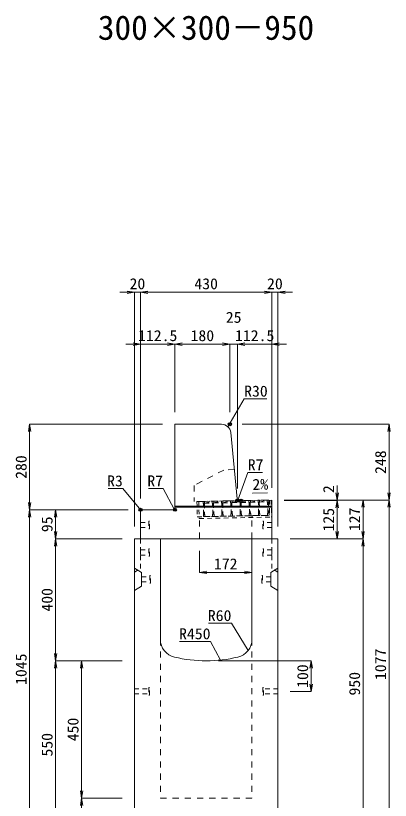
# Model space of a CAD drawing. Units: millimetres at full size; some dimension numbers follow another scale. Extents: x -18734 to 51600, y -18820 to 17820.
# Drawn here: x 6276 to 7503, y 10243 to 12814 of the extents above; entities that cross this region are included whole.
import ezdxf
from ezdxf.enums import TextEntityAlignment as Align

# ---------------------------------------------------------------- set-up
doc = ezdxf.new("R2010")
doc.units = ezdxf.units.MM
doc.header["$LTSCALE"] = 20
doc.header["$PDMODE"] = 32
doc.header["$PDSIZE"] = 10
doc.linetypes.add('USER1', pattern=[2, 1, -1])
doc.linetypes.add('USER2', pattern=[1.35, 0.75, -0.6])
for name, color, linetype, lineweight in [('インサート', 3, 'USER2', 9), ('グレーチング', 7, 'USER2', 5), ('受枠', 3, 'USER2', 9), ('寸法線', 7, 'Continuous', 13), ('引出線', 4, 'Continuous', 13), ('本体', 2, 'Continuous', 13), ('目地', 132, 'Continuous', 5)]:
    doc.layers.add(name, color=color, linetype=linetype, lineweight=lineweight)
doc.layers.add('作業エリア', color=11, linetype='Continuous')
doc.layers.add('文字', color=7, linetype='Continuous')
doc.styles.add('ＭＳ 明朝', font='')
doc.styles.get('ＭＳ 明朝').set_extended_font_data('MS Mincho')

# ---------------------------------------------------------------- blocks, each defined once
blk = doc.blocks.new('open_arrow')
at = {"color": 0, "linetype": 'Continuous', "lineweight": -2}
blk.add_lwpolyline([(7.5, 1.25), (0, 0), (7.5, -1.25)], dxfattribs=at)

msp = doc.modelspace()

# ---------------------------------------------------------------- linework, layer by layer
at = {"layer": 'インサート'}
for p, q in [((6685, 11153.5), (6712, 11153.5)), ((6685, 11153.5), (6685, 11136.5)), ((6685, 11136.5), (6712, 11136.5)), ((6715, 11157.5), (6712, 11157.5)), ((6712, 11157.5), (6712, 11132.5)), ((6715, 11132.5), (6715, 11157.5)), ((7085, 11157.5), (7088, 11157.5)), ((7085, 11132.5), (7085, 11157.5)), ((7088, 11157.5), (7088, 11132.5)), ((7115, 11153.5), (7088, 11153.5)), ((7115, 11136.5), (7088, 11136.5)), ((7115, 11153.5), (7115, 11136.5)), ((6712, 11132.5), (6715, 11132.5)), ((7088, 11132.5), (7085, 11132.5)), ((6685, 11063.5), (6712, 11063.5)), ((6685, 11063.5), (6685, 11046.5)), ((6715, 11067.5), (6712, 11067.5)), ((6712, 11067.5), (6712, 11042.5)), ((6715, 11042.5), (6715, 11067.5)), ((7085, 11067.5), (7088, 11067.5)), ((7085, 11042.5), (7085, 11067.5)), ((7088, 11067.5), (7088, 11042.5)), ((7115, 11063.5), (7088, 11063.5)), ((7115, 11063.5), (7115, 11046.5)), ((6685, 11046.5), (6712, 11046.5)), ((6712, 11042.5), (6715, 11042.5)), ((7088, 11042.5), (7085, 11042.5)), ((7115, 11046.5), (7088, 11046.5)), ((6718.2, 10979.5), (6715.2, 10979.5)), ((6715.2, 10979.5), (6715.2, 10954.5)), ((6718.2, 10954.5), (6718.2, 10979.5)), ((7081.8, 10979.5), (7084.8, 10979.5)), ((7081.8, 10954.5), (7081.8, 10979.5)), ((7084.8, 10979.5), (7084.8, 10954.5)), ((6688.2, 10975.5), (6715.2, 10975.5)), ((6688.2, 10975.5), (6688.2, 10958.5)), ((6688.2, 10958.5), (6715.2, 10958.5)), ((6715.2, 10954.5), (6718.2, 10954.5)), ((7084.8, 10954.5), (7081.8, 10954.5)), ((7111.8, 10975.5), (7084.8, 10975.5)), ((7111.8, 10958.5), (7084.8, 10958.5)), ((7111.8, 10975.5), (7111.8, 10958.5)), ((6665, 10608.5), (6712, 10608.5)), ((6665, 10608.5), (6665, 10591.5)), ((6715, 10612.5), (6712, 10612.5)), ((6712, 10612.5), (6712, 10587.5)), ((6715, 10587.5), (6715, 10612.5)), ((7088, 10612.5), (7085, 10612.5)), ((7085, 10612.5), (7085, 10587.5)), ((7088, 10587.5), (7088, 10612.5)), ((7135, 10608.5), (7088, 10608.5)), ((7135, 10591.5), (7135, 10608.5)), ((6665, 10591.5), (6712, 10591.5)), ((6712, 10587.5), (6715, 10587.5)), ((7085, 10587.5), (7088, 10587.5)), ((7135, 10591.5), (7088, 10591.5))]:
    msp.add_line(p, q, dxfattribs=at)
at = {"layer": 'グレーチング'}
for p, q in [((6889.92, 11222.5), (7104.88, 11226.8)), ((6895.04, 11216.6), (6919.92, 11223.1)), ((6895.04, 11216.6), (6920.04, 11217.1)), ((6925.04, 11217.2), (6949.91, 11223.7)), ((6925.04, 11217.2), (6950.03, 11217.7)), ((6955.03, 11217.8), (6979.91, 11224.3)), ((6955.03, 11217.8), (6980.03, 11218.3)), ((6985.03, 11218.4), (7009.9, 11224.9)), ((6985.03, 11218.4), (7010.02, 11218.9)), ((7015.02, 11219), (7039.89, 11225.5)), ((7015.02, 11219), (7040.01, 11219.5)), ((7045.01, 11219.6), (7069.89, 11226.1)), ((7045.01, 11219.6), (7070.01, 11220.1)), ((7075.01, 11220.2), (7099.88, 11226.7)), ((7075.01, 11220.2), (7100, 11220.7)), ((6890.92, 11172.51), (7105.88, 11176.81))]:
    msp.add_line(p, q, dxfattribs=at)
for points in [[(6889.92, 11222.5), (6894.92, 11222.6), (6895.04, 11216.6), (6894.06, 11215.58), (6894.78, 11179.59), (6895.8, 11178.61), (6895.92, 11172.61), (6890.92, 11172.51), (6890.8, 11178.51), (6891.78, 11179.53), (6891.06, 11215.52), (6890.04, 11216.5)], [(6919.92, 11223.1), (6924.92, 11223.2), (6925.04, 11217.2), (6924.06, 11216.18), (6924.78, 11180.19), (6925.8, 11179.21), (6925.92, 11173.21), (6920.92, 11173.11), (6920.8, 11179.11), (6921.78, 11180.13), (6921.06, 11216.12), (6920.04, 11217.1)], [(6949.91, 11223.7), (6954.91, 11223.8), (6955.03, 11217.8), (6954.05, 11216.78), (6954.77, 11180.79), (6955.79, 11179.81), (6955.91, 11173.81), (6950.91, 11173.71), (6950.79, 11179.71), (6951.77, 11180.73), (6951.05, 11216.72), (6950.03, 11217.7)], [(6979.91, 11224.3), (6984.91, 11224.4), (6985.03, 11218.4), (6984.05, 11217.38), (6984.77, 11181.39), (6985.79, 11180.41), (6985.91, 11174.41), (6980.91, 11174.31), (6980.79, 11180.31), (6981.77, 11181.33), (6981.05, 11217.32), (6980.03, 11218.3)], [(7009.9, 11224.9), (7014.9, 11225), (7015.02, 11219), (7014.04, 11217.98), (7014.76, 11181.99), (7015.78, 11181.01), (7015.9, 11175.01), (7010.9, 11174.91), (7010.78, 11180.91), (7011.76, 11181.93), (7011.04, 11217.92), (7010.02, 11218.9)], [(7039.89, 11225.5), (7044.89, 11225.6), (7045.01, 11219.6), (7044.03, 11218.58), (7044.75, 11182.59), (7045.77, 11181.61), (7045.89, 11175.61), (7040.89, 11175.51), (7040.77, 11181.51), (7041.75, 11182.53), (7041.03, 11218.52), (7040.01, 11219.5)], [(7069.89, 11226.1), (7074.89, 11226.2), (7075.01, 11220.2), (7074.03, 11219.18), (7074.75, 11183.19), (7075.77, 11182.21), (7075.89, 11176.21), (7070.89, 11176.11), (7070.77, 11182.11), (7071.75, 11183.13), (7071.03, 11219.12), (7070.01, 11220.1)], [(7099.88, 11226.7), (7104.88, 11226.8), (7105, 11220.8), (7104.02, 11219.78), (7104.74, 11183.79), (7105.76, 11182.81), (7105.88, 11176.81), (7100.88, 11176.71), (7100.76, 11182.71), (7101.74, 11183.73), (7101.02, 11219.72), (7100, 11220.7)]]:
    msp.add_lwpolyline(points, close=True, dxfattribs=at)
at = {"layer": '作業エリア'}
for p in [(6977.5, 11475), (7002.5, 11225), (7015, 11225), (6685, 11195), (6797.5, 11195)]:
    msp.add_point(p, dxfattribs=at)
at = {"layer": '受枠'}
for p, q in [((6869.93, 11222.1), (7112.88, 11226.96)), ((6869.93, 11222.1), (6870.93, 11172.11)), ((6875.93, 11222.22), (6877.05, 11166.23)), ((7106.88, 11226.84), (7107.88, 11176.85)), ((7112.88, 11226.96), (7114, 11170.97)), ((6870.93, 11172.11), (7107.88, 11176.85)), ((6877.05, 11166.23), (7114, 11170.97)), ((7050.89, 11175.71), (7051.01, 11169.71))]:
    msp.add_line(p, q, dxfattribs=at)
at = {"layer": '寸法線'}
for p, q in [((6733, 11907.69), (6617, 11907.69)), ((6665, 11140), (6665, 11907.69)), ((6685, 11907.69), (7115, 11907.69)), ((6685, 11232), (6685, 11907.69)), ((6685, 11232), (6685, 11907.69)), ((7067, 11907.69), (7183, 11907.69)), ((7115, 11267), (7115, 11907.69)), ((7115, 11267), (7115, 11907.69)), ((7135, 11140), (7135, 11907.69)), ((6637, 11737.69), (6797.5, 11737.69)), ((6685, 11232), (6685, 11737.69)), ((6797.5, 11737.69), (6977.5, 11737.69)), ((6797.5, 11515), (6797.5, 11737.69)), ((6797.5, 11515), (6797.5, 11737.69)), ((6929.5, 11737.69), (7050.5, 11737.69)), ((6977.5, 11515), (6977.5, 11737.69)), ((6977.5, 11515), (6977.5, 11737.69)), ((7002.5, 11265), (7002.5, 11737.69)), ((7002.5, 11737.69), (7163, 11737.69)), ((7002.5, 11265), (7002.5, 11737.69)), ((7115, 11267), (7115, 11737.69)), ((6322.06, 11195), (6322.06, 11475)), ((6757.5, 11475), (6322.06, 11475)), ((7017.5, 11475), (7498.78, 11475)), ((7498.78, 11227), (7498.78, 11475)), ((7328.78, 11177), (7328.78, 11275)), ((7155, 11227), (7498.78, 11227)), ((7155, 11227), (7413.78, 11227)), ((7155, 11227), (7328.78, 11227)), ((7155, 11227), (7498.78, 11227)), ((7155, 11225), (7328.78, 11225)), ((7155, 11225), (7328.78, 11225)), ((7328.78, 11100), (7328.78, 11225)), ((7413.78, 11100), (7413.78, 11227)), ((7498.78, 11227), (7498.78, 10150)), ((6322.06, 10150), (6322.06, 11195)), ((6645, 11195), (6322.06, 11195)), ((6645, 11195), (6322.06, 11195)), ((6407.06, 11100), (6407.06, 11195)), ((6645, 11195), (6407.06, 11195)), ((6407.06, 11100), (6407.06, 10700)), ((6625, 11100), (6407.06, 11100)), ((6625, 11100), (6407.06, 11100)), ((7175, 11100), (7413.78, 11100)), ((7175, 11100), (7413.78, 11100)), ((7175, 11100), (7328.78, 11100)), ((7413.78, 11100), (7413.78, 10150)), ((6878, 11060), (6878, 10989.77)), ((6878, 10989.77), (7050, 10989.77)), ((6625, 10700), (6407.06, 10700)), ((6407.06, 10150), (6407.06, 10700)), ((6625, 10700), (6407.06, 10700)), ((6492.06, 10700), (6492.06, 10250)), ((6625, 10700), (6492.06, 10700)), ((6940, 10700), (7243.78, 10700)), ((7243.78, 10700), (7243.78, 10600)), ((7175, 10600), (7243.78, 10600)), ((6625, 10250), (6492.06, 10250)), ((6492.06, 10250), (6492.06, 10150)), ((6625, 10250), (6492.06, 10250))]:
    msp.add_line(p, q, dxfattribs=at)
at = {"layer": '引出線'}
for points in [[(6970.48, 11467.24), (7024.33, 11558.64), (7099, 11558.64)], [(7004.14, 11226.81), (7036.08, 11317.58), (7084.01, 11317.58)], [(6685.88, 11194.12), (6627.15, 11264.49), (6579.43, 11264.49)], [(6795.45, 11197.05), (6758.75, 11264.49), (6710.82, 11264.49)], [(7052.12, 11249.12), (7100.83, 11250.1), (7052.08, 11249.12)], [(7037.07, 10733.32), (6982.66, 10823.21), (6907.98, 10823.21)], [(6946.44, 10702.4), (6914.22, 10763.55), (6813.21, 10763.55)]]:
    msp.add_lwpolyline(points, dxfattribs=at)
at = {"layer": '本体'}
for p, q in [((6797.5, 11475), (6797.5, 11202)), ((6797.5, 11475), (6950.35, 11475)), ((6980.2, 11447.99), (7001.87, 11231.3)), ((7015, 11225), (7008.83, 11225)), ((7115, 11227), (7015, 11225)), ((7115, 11227), (7115, 11100)), ((6685, 11192), (6685, 11100)), ((6790.5, 11195), (6688, 11195)), ((6665, 11100), (6665, 10150)), ((6665, 11100), (6750, 11100)), ((6685, 11100), (7115, 11100)), ((6750, 11100), (6750, 10770.53)), ((7050, 11100), (7135, 11100)), ((7050, 11100), (7050, 10770.53)), ((7135, 11100), (7135, 10150))]:
    msp.add_line(p, q, dxfattribs=at)
at = {"layer": '本体', "linetype": 'USER1'}
for p, q in [((6957.5, 11325), (6860.5, 11275)), ((6992.2, 11328), (6957.5, 11325)), ((6860.5, 11275), (6860.5, 11221.91)), ((7015, 11225), (6860.5, 11221.91)), ((6878, 11100), (6878, 11172.25)), ((7050, 11100), (7050, 11175.69))]:
    msp.add_line(p, q, dxfattribs=at)
at = {"layer": '本体', "linetype": 'USER2', "lineweight": 9}
for p, q in [((6685, 11003), (6685, 11100)), ((7115, 11003), (7115, 11100)), ((6665, 10990.5), (6685, 11003)), ((7135, 10990.5), (7115, 11003))]:
    msp.add_line(p, q, dxfattribs=at)
at = {"layer": '本体', "lineweight": 9}
for p, q in [((6665, 11004), (6688.2, 10989.5)), ((6688.2, 10989.5), (6688.2, 10944.5)), ((7134.58, 11003.74), (7111.8, 10989.5)), ((7111.8, 10989.5), (7111.8, 10944.5)), ((6688.2, 10944.5), (6665, 10930)), ((7111.8, 10944.5), (7135, 10930))]:
    msp.add_line(p, q, dxfattribs=at)
at = {"layer": '本体', "linetype": 'USER1', "lineweight": 15}
for p, q in [((6750, 10770.53), (6750, 10250)), ((7050, 10770.53), (7050, 10250)), ((6750, 10250), (7050, 10250))]:
    msp.add_line(p, q, dxfattribs=at)
at = {"layer": '本体'}
for centre, radius, start, end in [((6950.35, 11445), 30, 5.71059, 90), ((7008.83, 11232), 7, 185.71059, 270), ((6688, 11192), 3, 90, 180), ((6790.5, 11202), 7, 270, 0), ((6810, 10770.53), 60, 180, 256.65764), ((6990, 10770.53), 60, 283.34236, 0), ((6900, 11150), 450, 256.65764, 283.34236)]:
    msp.add_arc(centre, radius, start, end, dxfattribs=at)
at = {"layer": '目地'}
for p, q in [((7115, 11207), (6797.5, 11207)), ((7115, 11203), (6797.5, 11203))]:
    msp.add_line(p, q, dxfattribs=at)

# ---------------------------------------------------------------- block references
at = {"layer": '寸法線', "xscale": 3.2, "yscale": 3.2}
for p, rotation in [((6665, 11907.69), 180), ((7115, 11907.69), 180), ((7115, 11907.69), 180), ((6685, 11737.69), 180), ((6797.5, 11737.69), 180), ((6977.5, 11737.69), 180), ((6977.5, 11737.69), 180), ((6322.06, 11475), 270), ((7498.78, 11475), 270), ((7328.78, 11227), 90), ((7498.78, 11227), 90), ((6322.06, 11195), 90), ((7328.78, 11225), 270), ((7328.78, 11225), 270), ((7413.78, 11227), 270), ((7498.78, 11227), 270), ((6322.06, 11195), 270), ((6407.06, 11195), 270), ((6407.06, 11100), 90), ((7328.78, 11100), 90), ((7413.78, 11100), 90), ((6407.06, 11100), 270), ((7413.78, 11100), 270), ((7050, 10989.77), 180), ((6407.06, 10700), 90), ((6407.06, 10700), 270), ((6492.06, 10700), 270), ((7243.78, 10700), 270), ((7243.78, 10600), 90), ((6492.06, 10250), 90), ((6492.06, 10250), 270)]:
    msp.add_blockref('open_arrow', p, dxfattribs=dict(at, rotation=rotation))
for p in [(6685, 11907.69), (6685, 11907.69), (7135, 11907.69), (6797.5, 11737.69), (7002.5, 11737.69), (7002.5, 11737.69), (7115, 11737.69), (6878, 10989.77)]:
    msp.add_blockref('open_arrow', p, dxfattribs=at)
at = {"layer": '引出線', "xscale": 0.0533, "yscale": 0.0533}
for p, rotation in [((6970.48, 11467.24), 59.5), ((7052.12, 11249.12), 1.1), ((7004.14, 11226.81), 70.6), ((6685.88, 11194.12), 129.8), ((6795.45, 11197.05), 118.6), ((7037.07, 10733.32), 121.2), ((6946.44, 10702.4), 117.8)]:
    msp.add_blockref('open_arrow', p, dxfattribs=dict(at, rotation=rotation))

# ---------------------------------------------------------------- texts
at = {"layer": '寸法線', "style": 'ＭＳ 明朝', "width": 1.05}
for s, p in [('20', (6675, 11935.69)), ('430', (6900, 11935.69)), ('20', (7125, 11935.69)), ('25', (6990, 11825.69)), ('112.5', (6741.25, 11765.69)), ('180', (6887.5, 11765.69)), ('112.5', (7058.75, 11765.69)), ('172', (6964, 11017.77))]:
    msp.add_text(s, height=36.03, dxfattribs=at).set_placement(p, align=Align.MIDDLE_CENTER)
for s, p in [('280', (6294.06, 11335)), ('248', (7470.78, 11351)), ('2', (7300.78, 11262.59)), ('125', (7300.78, 11162.5)), ('127', (7385.78, 11163.5)), ('95', (6379.06, 11147.5)), ('400', (6379.06, 10900)), ('1077', (7470.78, 10688.5)), ('1045', (6294.06, 10672.5)), ('100', (7215.78, 10650)), ('950', (7385.78, 10625)), ('450', (6464.06, 10475)), ('550', (6379.06, 10425))]:
    msp.add_text(s, height=36.03, rotation=90, dxfattribs=at).set_placement(p, align=Align.MIDDLE_CENTER)
at = {"layer": '引出線', "style": 'ＭＳ 明朝', "width": 1.05}
for s, p in [('R30', (7024.33, 11601.84)), ('R7', (7036.08, 11360.78))]:
    msp.add_text(s, height=36.03, dxfattribs=at).set_placement(p, align=Align.TOP_LEFT)
for s, p in [('R3', (6627.15, 11307.69)), ('R7', (6758.75, 11307.69)), ('R60', (6982.66, 10866.41)), ('R450', (6914.22, 10806.75))]:
    msp.add_text(s, height=36.03, dxfattribs=at).set_placement(p, align=Align.TOP_RIGHT)
msp.add_text('2%', height=36.03, rotation=1.146, dxfattribs=at).set_placement((7051.15, 11296.02), align=Align.TOP_LEFT)
at = {"layer": '文字', "style": 'ＭＳ 明朝'}
msp.add_text('300×300－950', height=80.06, dxfattribs=at).set_placement((6899.52, 12775.03), align=Align.MIDDLE_CENTER)

doc.saveas('drawing.dxf')
